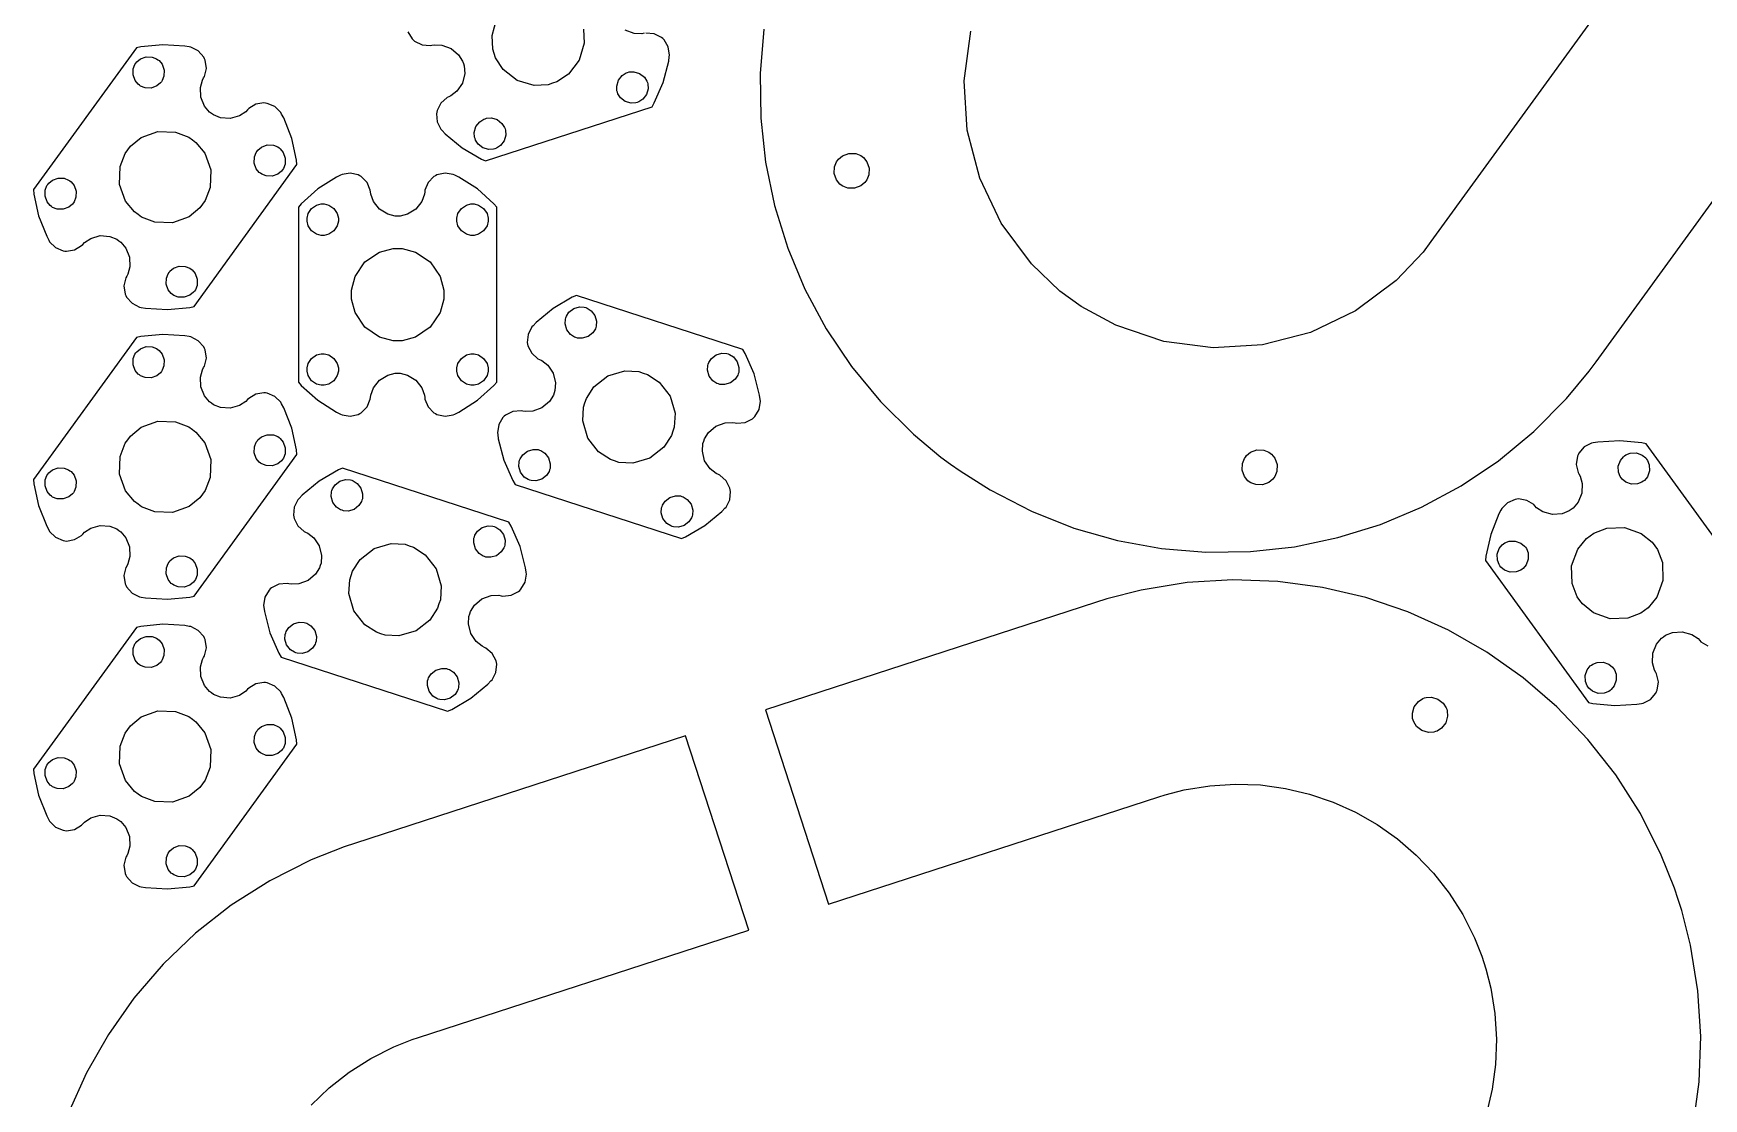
# Model space of a CAD drawing. Extents: x 0 to 47.8, y 0 to 94.9.
# Drawn here: x 0.01 to 9.94, y 12.83 to 19.16 of the extents above; entities that cross this region are included whole.
import ezdxf

# ---------------------------------------------------------------- set-up
doc = ezdxf.new("R2010")
doc.units = 0
doc.layers.get('0').update_dxf_attribs({"linetype": 'CONTINUOUS'})

msp = doc.modelspace()

# ---------------------------------------------------------------- linework, layer by layer
at = {"color": 0}
for points in [[(11.0405, 21.671), (8.31901, 17.9253), (8.27354, 17.8626), (8.11193, 17.6933), (7.87017, 17.5128), (7.60243, 17.385), (7.31728, 17.3114), (7.02333, 17.2933), (6.72917, 17.3321), (6.44353, 17.429), (6.23747, 17.5403), (6.17492, 17.5857), (6.11231, 17.6311), (5.94293, 17.7928), (5.76243, 18.0344), (5.63465, 18.3022), (5.56104, 18.5874), (5.54292, 18.8814), (5.58171, 19.1756)], [(4.35037, 19.1883), (4.32856, 18.924), (4.33219, 18.6597), (4.361, 18.3974), (4.41465, 18.139), (4.49289, 17.8864), (4.59538, 17.6418), (4.72179, 17.4068), (4.87181, 17.1835), (5.04519, 16.9737), (5.24164, 16.7796), (5.40386, 16.644), (5.46078, 16.6026), (5.51764, 16.5614), (5.69656, 16.4489), (5.94194, 16.3222), (6.19499, 16.2221), (6.45372, 16.1483), (6.71631, 16.1008), (6.98068, 16.0789), (7.24501, 16.0826), (7.50732, 16.1114), (7.76568, 16.165), (8.01824, 16.2433), (8.26292, 16.3457), (8.49794, 16.4722), (8.72125, 16.6222), (8.93099, 16.7956), (9.12517, 16.9921), (9.26064, 17.1543), (9.30197, 17.2111), (12.0234, 20.9568)], [(3.2775, 19.1875), (3.28174, 19.1044), (3.25271, 19.0032), (3.18782, 18.9201), (3.11817, 18.8747), (3.09272, 18.8664), (3.09272, 18.8664), (3.06728, 18.8582), (2.98421, 18.8539), (2.88286, 18.8829), (2.79981, 18.9479), (2.75444, 19.0176), (2.74621, 19.0429), (2.7379, 19.0685), (2.73361, 19.1515), (2.76269, 19.2528)], [(3.63932, 19.1635), (3.62489, 19.1604), (3.57949, 19.1625), (3.52496, 19.1822)], [(2.23335, 19.1728), (2.25836, 19.1304), (2.26579, 19.1235), (2.27317, 19.1167), (2.31717, 19.0947), (2.36615, 19.0906), (2.37608, 19.0925), (2.39046, 19.0954), (2.43587, 19.0935), (2.4904, 19.0738), (2.5345, 19.0361), (2.5586, 18.9975), (2.56315, 18.9835), (2.56765, 18.9696), (2.57086, 18.9242), (2.55729, 18.8678), (2.52485, 18.8197), (2.48921, 18.7914), (2.47586, 18.7854), (2.47586, 18.7854), (2.46664, 18.7813), (2.42947, 18.749), (2.40679, 18.7054), (2.40489, 18.6954), (2.40294, 18.6856), (2.40761, 18.6365), (2.43001, 18.5928), (2.43701, 18.5854), (2.45524, 18.5663), (2.55686, 18.4824), (2.67057, 18.416), (2.69488, 18.4054), (3.68554, 18.7272), (3.699, 18.75), (3.7519, 18.8707), (3.78478, 18.9983), (3.78831, 19.0246), (3.78961, 19.0346), (3.78201, 19.0832), (3.757, 19.1256), (3.74962, 19.1324), (3.74219, 19.1393), (3.69824, 19.1612), (3.64919, 19.1654)], [(10.2117, 15.8797), (9.59944, 16.7224), (9.57357, 16.7282), (9.44249, 16.7413), (9.31099, 16.7331), (9.28494, 16.7282), (9.27496, 16.7264), (9.23112, 16.7042), (9.19857, 16.6674), (9.19433, 16.6582), (9.19006, 16.649), (9.18272, 16.6004), (9.1939, 16.5525), (9.19889, 16.5436), (9.20611, 16.531), (9.21832, 16.4871), (9.21631, 16.4292), (9.19412, 16.3756), (9.16493, 16.3407), (9.15306, 16.3321), (9.14117, 16.3235), (9.09901, 16.3064), (9.04118, 16.3018), (8.9854, 16.3179), (8.94749, 16.3431), (8.93761, 16.3539), (8.93078, 16.3614), (8.88867, 16.3868), (8.84017, 16.3949), (8.83018, 16.3936), (8.82015, 16.3924), (8.77501, 16.3728), (8.74029, 16.3379), (8.73551, 16.329), (8.72288, 16.3058), (8.67449, 16.1832), (8.64638, 16.0546), (8.64388, 16.0282), (9.25618, 15.1854), (9.28201, 15.1797), (9.41308, 15.1667), (9.5446, 15.1749), (9.57064, 15.1796), (9.58057, 15.1814), (9.6244, 15.2036), (9.65696, 15.2406), (9.66124, 15.2497), (9.66547, 15.2589), (9.67285, 15.3075), (9.66168, 15.3554), (9.65668, 15.3642), (9.64942, 15.3769), (9.63721, 15.4207), (9.63921, 15.4787), (9.6614, 15.5324), (9.69065, 15.5671), (9.70253, 15.5757), (9.71442, 15.5843), (9.75651, 15.6014), (9.8144, 15.606), (9.87011, 15.59), (9.90804, 15.5649), (9.91797, 15.554), (9.91797, 15.554), (9.92475, 15.5465), (9.96685, 15.5211)], [(9.87885, 12.6652), (9.91471, 12.9296), (9.92458, 13.1985), (9.90761, 13.4701), (9.86285, 13.7427), (9.81119, 13.9476), (9.7895, 14.0144), (9.76774, 14.0814), (9.68907, 14.2775), (9.56506, 14.5243), (9.41917, 14.754), (9.25315, 14.9657), (9.06874, 15.1585), (8.86768, 15.3317), (8.65169, 15.484), (8.42253, 15.6149), (8.18197, 15.7233), (7.93169, 15.8085), (7.67344, 15.8694), (7.40907, 15.9053), (7.14019, 15.9151), (6.8686, 15.8982), (6.59603, 15.8535), (6.39111, 15.8018), (6.32428, 15.78), (4.36035, 15.1418), (4.73579, 13.9864), (6.69976, 14.6244), (6.73703, 14.6367), (6.85146, 14.6654), (7.00358, 14.6904), (7.15517, 14.6999), (7.30524, 14.6944), (7.45285, 14.6743), (7.59694, 14.6404), (7.73665, 14.5929), (7.87093, 14.5324), (7.99886, 14.4593), (8.11942, 14.3742), (8.23161, 14.2775), (8.33458, 14.1699), (8.42725, 14.0518), (8.50868, 13.9236), (8.5779, 13.7858), (8.62181, 13.6763), (8.63396, 13.6389), (8.64606, 13.6017), (8.67492, 13.4872), (8.69987, 13.3351), (8.70936, 13.1835), (8.70383, 13.0334), (8.68381, 12.8858), (8.64985, 12.7418)], [(1.65771, 12.7914), (1.76535, 12.8944), (1.88351, 12.9871), (2.01172, 13.0685), (2.14947, 13.1378), (2.259, 13.1816), (2.29633, 13.1937), (2.29633, 13.1937), (4.26031, 13.8319), (3.88482, 14.9874), (1.9209, 14.3493), (1.854, 14.3276), (1.65782, 14.2489), (1.41103, 14.1249), (1.18132, 13.979), (0.969618, 13.813), (0.776801, 13.6286), (0.603733, 13.4275), (0.451281, 13.2115), (0.320421, 12.9824), (0.211968, 12.7418)]]:
    msp.add_lwpolyline(points, dxfattribs=at)
for points in [[(1.01818, 18.8983), (1.02317, 18.9071), (1.03434, 18.955), (1.02696, 19.0036), (1.02273, 19.0128), (1.01845, 19.0219), (0.985894, 19.0589), (0.942057, 19.0811), (0.932129, 19.0829), (0.906087, 19.0878), (0.774576, 19.0958), (0.6435, 19.0828), (0.617676, 19.0771), (0.005371, 18.2343), (0.007867, 18.2081), (0.03597, 18.0793), (0.084364, 17.9567), (0.097005, 17.9335), (0.10178, 17.9246), (0.136502, 17.8897), (0.18164, 17.8701), (0.191678, 17.8689), (0.20166, 17.8678), (0.250162, 17.8757), (0.292264, 17.9013), (0.2991, 17.9086), (0.308974, 17.9194), (0.346897, 17.9446), (0.402669, 17.9606), (0.460504, 17.9561), (0.502604, 17.939), (0.51454, 17.9304), (0.526367, 17.9218), (0.55561, 17.8869), (0.5778, 17.8333), (0.579807, 17.7754), (0.5676, 17.7317), (0.560385, 17.7188), (0.555393, 17.71), (0.544217, 17.6621), (0.55154, 17.6135), (0.555826, 17.6043), (0.560058, 17.5951), (0.592611, 17.5583), (0.636447, 17.5361), (0.646431, 17.5342), (0.672472, 17.5294), (0.803982, 17.5214), (0.935058, 17.5343), (0.960938, 17.5401), (1.57319, 18.3828), (1.57069, 18.4092), (1.54254, 18.5379), (1.49419, 18.6604), (1.48161, 18.6837), (1.47678, 18.6926), (1.44206, 18.7275), (1.39692, 18.7471), (1.38694, 18.7482), (1.3769, 18.7494), (1.32834, 18.7414), (1.28624, 18.716), (1.27946, 18.7085), (1.26953, 18.6976), (1.23161, 18.6725), (1.17589, 18.6565), (1.118, 18.6611), (1.0759, 18.6781), (1.06402, 18.6867), (1.05208, 18.6954), (1.02289, 18.7301), (1.00071, 18.7838), (0.998699, 18.8418), (1.01091, 18.8856), (1.01818, 18.8983)], [(0.614908, 18.9858), (0.620226, 18.9932), (0.642307, 19.0111), (0.676053, 19.0233), (0.711968, 19.0221), (0.738444, 19.0119), (0.745822, 19.0065), (0.753147, 19.0012), (0.770996, 18.9792), (0.783311, 18.9454), (0.782064, 18.9094), (0.771918, 18.8829), (0.766601, 18.8756), (0.761231, 18.8682), (0.73915, 18.8504), (0.705404, 18.8382), (0.669433, 18.8394), (0.642958, 18.8496), (0.635633, 18.8549), (0.628256, 18.8603), (0.610406, 18.8824), (0.598144, 18.9161), (0.599393, 18.9521), (0.609538, 18.9785), (0.614908, 18.9858)], [(3.59793, 18.7528), (3.58925, 18.75), (3.56093, 18.7486), (3.52642, 18.7585), (3.4981, 18.7806), (3.48258, 18.8043), (3.47982, 18.8131), (3.477, 18.8217), (3.47553, 18.85), (3.4854, 18.8846), (3.5076, 18.9129), (3.53136, 18.9283), (3.54004, 18.9311), (3.54867, 18.934), (3.57699, 18.9354), (3.61154, 18.9256), (3.63981, 18.9033), (3.65533, 18.8796), (3.65815, 18.871), (3.66092, 18.8624), (3.66238, 18.834), (3.6525, 18.7994), (3.63032, 18.7711), (3.60656, 18.7557), (3.59793, 18.7528)], [(0.566786, 18.4703), (0.582519, 18.4918), (0.64719, 18.5442), (0.746257, 18.5801), (0.851617, 18.5765), (0.929308, 18.5468), (0.950956, 18.531), (0.972547, 18.5154), (1.02479, 18.4507), (1.06087, 18.3517), (1.05718, 18.2462), (1.02745, 18.1686), (1.01177, 18.1469), (0.996039, 18.1253), (0.931315, 18.0731), (0.832303, 18.0369), (0.726942, 18.0407), (0.649251, 18.0704), (0.627658, 18.0861), (0.606011, 18.1018), (0.553711, 18.1665), (0.517632, 18.2656), (0.521322, 18.371), (0.551053, 18.4486), (0.566786, 18.4703)], [(2.75071, 18.4775), (2.74203, 18.4747), (2.71371, 18.4733), (2.67914, 18.4832), (2.65082, 18.5053), (2.63536, 18.529), (2.6326, 18.5376), (2.62978, 18.5464), (2.62831, 18.5747), (2.63818, 18.6093), (2.66032, 18.6376), (2.68408, 18.6531), (2.69276, 18.6558), (2.70139, 18.6588), (2.72971, 18.6601), (2.76426, 18.6503), (2.79258, 18.6281), (2.80806, 18.6043), (2.81087, 18.5957), (2.81364, 18.5871), (2.81511, 18.5587), (2.80524, 18.5242), (2.7831, 18.4958), (2.75933, 18.4804), (2.75071, 18.4775)], [(1.33561, 18.4622), (1.34093, 18.4696), (1.36301, 18.4874), (1.39675, 18.4997), (1.43267, 18.4985), (1.45915, 18.4883), (1.46653, 18.4829), (1.47385, 18.4776), (1.49169, 18.4556), (1.50401, 18.4218), (1.50276, 18.3858), (1.49263, 18.3594), (1.48731, 18.3519), (1.48193, 18.3446), (1.45985, 18.3268), (1.42611, 18.3146), (1.39014, 18.3158), (1.36366, 18.326), (1.35634, 18.3312), (1.34896, 18.3367), (1.33111, 18.3587), (1.31885, 18.3925), (1.3201, 18.4283), (1.33024, 18.4549), (1.33561, 18.4622)], [(4.78825, 18.4078), (4.79422, 18.416), (4.81896, 18.436), (4.85678, 18.4497), (4.89703, 18.4483), (4.92665, 18.4369), (4.93494, 18.431), (4.94319, 18.425), (4.96317, 18.4003), (4.97689, 18.3625), (4.97547, 18.3222), (4.96414, 18.2926), (4.95817, 18.2843), (4.95215, 18.2761), (4.92746, 18.2561), (4.88965, 18.2424), (4.84939, 18.2438), (4.81976, 18.2551), (4.81153, 18.2611), (4.80322, 18.2671), (4.78326, 18.2918), (4.76947, 18.3296), (4.77089, 18.3699), (4.78222, 18.3994), (4.78825, 18.4078)], [(0.091309, 18.2651), (0.096625, 18.2725), (0.118652, 18.2904), (0.152453, 18.3026), (0.188368, 18.3014), (0.214844, 18.2912), (0.222222, 18.2858), (0.229546, 18.2806), (0.247396, 18.2585), (0.259657, 18.2247), (0.25841, 18.1887), (0.248264, 18.1622), (0.242947, 18.1549), (0.237576, 18.1475), (0.215494, 18.1297), (0.181749, 18.1175), (0.145833, 18.1188), (0.119358, 18.1289), (0.112033, 18.1342), (0.104655, 18.1396), (0.086806, 18.1617), (0.074544, 18.1954), (0.075792, 18.2314), (0.085938, 18.2578), (0.091309, 18.2651)], [(2.01069, 18.2217), (2.00956, 18.2318), (1.99046, 18.2771), (1.95594, 18.3121), (1.9471, 18.3169), (1.93826, 18.3219), (1.89025, 18.3326), (1.84169, 18.3249), (1.83257, 18.3204), (1.80865, 18.309), (1.69749, 18.2383), (1.59907, 18.1507), (1.5816, 18.1308), (1.5816, 17.0892), (1.59907, 17.0693), (1.69749, 16.9818), (1.80865, 16.911), (1.83257, 16.8996), (1.84169, 16.8953), (1.89025, 16.8875), (1.93826, 16.8982), (1.9471, 16.9031), (1.95594, 16.9081), (1.99046, 16.9429), (2.00956, 16.9883), (2.01069, 16.9983), (2.01232, 17.0129), (2.02815, 17.0556), (2.06386, 17.1013), (2.11333, 17.1317), (2.15744, 17.1426), (2.17215, 17.1426), (2.18679, 17.1426), (2.2309, 17.1317), (2.28039, 17.1013), (2.31608, 17.0556), (2.33197, 17.0129), (2.33365, 16.9983), (2.33475, 16.9883), (2.35385, 16.9429), (2.3884, 16.9081), (2.39725, 16.9031), (2.40608, 16.8982), (2.45404, 16.8875), (2.50261, 16.8953), (2.51178, 16.8996), (2.53564, 16.911), (2.64675, 16.9818), (2.74517, 17.0693), (2.76269, 17.0892), (2.76269, 18.1308), (2.74517, 18.1507), (2.64675, 18.2383), (2.53564, 18.309), (2.51178, 18.3204), (2.50261, 18.3249), (2.45404, 18.3326), (2.40608, 18.3219), (2.39725, 18.3169), (2.3884, 18.3121), (2.35385, 18.2771), (2.33475, 18.2318), (2.33365, 18.2217), (2.33197, 18.2071), (2.31608, 18.1644), (2.28039, 18.1188), (2.2309, 18.0885), (2.18679, 18.0774), (2.17215, 18.0774), (2.15744, 18.0774), (2.11333, 18.0885), (2.06386, 18.1188), (2.02815, 18.1644), (2.01232, 18.2071), (2.01069, 18.2217)], [(1.63297, 18.0554), (1.63297, 18.0646), (1.64031, 18.0919), (1.66043, 18.1218), (1.69021, 18.1418), (1.71756, 18.1492), (1.72672, 18.1492), (1.73583, 18.1492), (1.76318, 18.1418), (1.79303, 18.1218), (1.8131, 18.0919), (1.82047, 18.0646), (1.82047, 18.0554), (1.82047, 18.0464), (1.8131, 18.019), (1.79303, 17.9892), (1.76318, 17.969), (1.73583, 17.9617), (1.72672, 17.9617), (1.71756, 17.9617), (1.69021, 17.969), (1.66043, 17.9892), (1.64031, 18.019), (1.63297, 18.0464), (1.63297, 18.0554)], [(2.52387, 18.0554), (2.52387, 18.0646), (2.53119, 18.0919), (2.55126, 18.1218), (2.58106, 18.1418), (2.6084, 18.1492), (2.61757, 18.1492), (2.62668, 18.1492), (2.65403, 18.1418), (2.68386, 18.1218), (2.70394, 18.0919), (2.71132, 18.0646), (2.71132, 18.0554), (2.71132, 18.0464), (2.70394, 18.019), (2.68386, 17.9892), (2.65403, 17.969), (2.62668, 17.9617), (2.61757, 17.9617), (2.6084, 17.9617), (2.58106, 17.969), (2.55126, 17.9892), (2.53119, 18.019), (2.52387, 18.0464), (2.52387, 18.0554)], [(1.89719, 17.61), (1.89719, 17.6368), (1.91878, 17.7171), (1.97771, 17.8044), (2.06511, 17.8633), (2.14535, 17.885), (2.17215, 17.885), (2.19889, 17.885), (2.27919, 17.8633), (2.3666, 17.8044), (2.42551, 17.7171), (2.44715, 17.6368), (2.44715, 17.61), (2.44715, 17.5833), (2.42551, 17.5029), (2.3666, 17.4156), (2.27919, 17.3567), (2.19889, 17.335), (2.17215, 17.335), (2.14535, 17.335), (2.06511, 17.3567), (1.97771, 17.4156), (1.91878, 17.5029), (1.89719, 17.5833), (1.89719, 17.61)], [(0.812011, 17.7415), (0.817329, 17.7489), (0.83941, 17.7667), (0.873156, 17.779), (0.909071, 17.7778), (0.935547, 17.7676), (0.942925, 17.7622), (0.95025, 17.7569), (0.968099, 17.7349), (0.98036, 17.7011), (0.979113, 17.6651), (0.968967, 17.6386), (0.96365, 17.6312), (0.958279, 17.6239), (0.936199, 17.6061), (0.902453, 17.5939), (0.866536, 17.5951), (0.840061, 17.6053), (0.832736, 17.6106), (0.825358, 17.616), (0.807508, 17.6381), (0.795247, 17.6718), (0.796496, 17.7076), (0.80664, 17.7342), (0.812011, 17.7415)], [(2.91644, 16.9178), (2.90653, 16.9199), (2.85753, 16.9157), (2.81358, 16.8936), (2.80621, 16.8867), (2.79878, 16.8797), (2.77376, 16.8375), (2.76617, 16.7889), (2.76753, 16.7789), (2.771, 16.7526), (2.80387, 16.625), (2.85678, 16.5044), (2.87028, 16.4815), (3.86094, 16.1597), (3.88519, 16.1703), (3.99892, 16.2368), (4.10053, 16.3207), (4.11882, 16.3397), (4.12576, 16.3471), (4.14817, 16.3908), (4.15278, 16.4399), (4.15088, 16.4497), (4.14893, 16.4597), (4.12631, 16.5033), (4.08908, 16.5356), (4.07992, 16.5397), (4.06651, 16.5458), (4.03093, 16.574), (3.99843, 16.6221), (3.98486, 16.6786), (3.98807, 16.7239), (3.99262, 16.7379), (3.99713, 16.7518), (4.02121, 16.7904), (4.06532, 16.8281), (4.1199, 16.8479), (4.16531, 16.8497), (4.17974, 16.8468), (4.18961, 16.8449), (4.23861, 16.849), (4.28256, 16.871), (4.28999, 16.8779), (4.29736, 16.8847), (4.32238, 16.9271), (4.32997, 16.9757), (4.32867, 16.9857), (4.32519, 17.0119), (4.29226, 17.1396), (4.23936, 17.2601), (4.22592, 17.2831), (3.23525, 17.6049), (3.21094, 17.5943), (3.09722, 17.5278), (2.99561, 17.444), (2.97738, 17.4249), (2.97038, 17.4175), (2.94797, 17.3738), (2.94336, 17.3247), (2.94532, 17.3149), (2.94721, 17.3049), (2.96983, 17.2613), (3.00706, 17.229), (3.01628, 17.2249), (3.02962, 17.2188), (3.06521, 17.1906), (3.09771, 17.1425), (3.11128, 17.0861), (3.10807, 17.0407), (3.10357, 17.0268), (3.09901, 17.0128), (3.07493, 16.9742), (3.03076, 16.9365), (2.97624, 16.9167), (2.93083, 16.9149), (2.91644, 16.9178)], [(3.23313, 17.3544), (3.22444, 17.3572), (3.20068, 17.3728), (3.17854, 17.401), (3.16868, 17.4356), (3.17014, 17.4639), (3.17296, 17.4725), (3.17572, 17.4811), (3.19125, 17.505), (3.21957, 17.5271), (3.25407, 17.5369), (3.28239, 17.5356), (3.29107, 17.5328), (3.29969, 17.53), (3.32346, 17.5144), (3.3456, 17.4861), (3.35553, 17.4517), (3.35406, 17.4233), (3.35129, 17.4146), (3.34847, 17.406), (3.33296, 17.3822), (3.30464, 17.36), (3.27007, 17.3501), (3.24175, 17.3517), (3.23313, 17.3544)], [(1.01818, 17.1757), (1.02317, 17.1846), (1.03434, 17.2324), (1.02696, 17.281), (1.02273, 17.2901), (1.01845, 17.2993), (0.985894, 17.3362), (0.942057, 17.3585), (0.932129, 17.3603), (0.906087, 17.3651), (0.774576, 17.3732), (0.6435, 17.3601), (0.617676, 17.3544), (0.005371, 16.5117), (0.007867, 16.4854), (0.03597, 16.3567), (0.084364, 16.2342), (0.097005, 16.2108), (0.10178, 16.2019), (0.136502, 16.1671), (0.18164, 16.1475), (0.191678, 16.1463), (0.20166, 16.1451), (0.250162, 16.1531), (0.292264, 16.1786), (0.2991, 16.186), (0.308974, 16.1968), (0.346897, 16.2219), (0.402669, 16.2381), (0.460504, 16.2335), (0.502604, 16.2165), (0.51454, 16.2078), (0.526421, 16.1992), (0.55561, 16.1643), (0.5778, 16.1107), (0.579807, 16.0528), (0.5676, 16.0089), (0.560385, 15.9961), (0.555393, 15.9874), (0.544217, 15.9394), (0.55154, 15.8908), (0.555826, 15.8817), (0.560058, 15.8725), (0.592611, 15.8357), (0.636447, 15.8135), (0.646431, 15.8115), (0.672472, 15.8068), (0.803982, 15.7986), (0.935058, 15.8118), (0.960938, 15.8175), (1.57319, 16.6601), (1.57069, 16.6865), (1.54254, 16.8153), (1.49419, 16.9378), (1.48161, 16.9611), (1.47678, 16.97), (1.44206, 17.0049), (1.39692, 17.0243), (1.38694, 17.0256), (1.3769, 17.0268), (1.32834, 17.0187), (1.28624, 16.9933), (1.27946, 16.9858), (1.26953, 16.975), (1.23161, 16.9499), (1.17589, 16.9339), (1.118, 16.9385), (1.0759, 16.9554), (1.06402, 16.964), (1.05208, 16.9728), (1.02289, 17.0076), (1.00071, 17.0613), (0.998699, 17.1192), (1.01091, 17.1629), (1.01818, 17.1757)], [(0.614908, 17.2632), (0.620226, 17.2706), (0.642307, 17.2885), (0.676053, 17.3007), (0.711968, 17.2994), (0.738444, 17.2893), (0.745822, 17.284), (0.753147, 17.2786), (0.770996, 17.2565), (0.783311, 17.2228), (0.782064, 17.1868), (0.771918, 17.1604), (0.766601, 17.1531), (0.761231, 17.1456), (0.73915, 17.1278), (0.705404, 17.1156), (0.669433, 17.1168), (0.642958, 17.1269), (0.635633, 17.1322), (0.628256, 17.1376), (0.610406, 17.1597), (0.598144, 17.1935), (0.599393, 17.2294), (0.609538, 17.2558), (0.614908, 17.2632)], [(1.63297, 17.1646), (1.63297, 17.1738), (1.64031, 17.2011), (1.66043, 17.231), (1.69021, 17.251), (1.71756, 17.2583), (1.72672, 17.2583), (1.73583, 17.2583), (1.76318, 17.251), (1.79303, 17.231), (1.8131, 17.2011), (1.82047, 17.1738), (1.82047, 17.1646), (1.82047, 17.1556), (1.8131, 17.1282), (1.79303, 17.0983), (1.76318, 17.0782), (1.73583, 17.0708), (1.72672, 17.0708), (1.71756, 17.0708), (1.69021, 17.0782), (1.66043, 17.0983), (1.64031, 17.1282), (1.63297, 17.1556), (1.63297, 17.1646)], [(2.52387, 17.1646), (2.52387, 17.1738), (2.53119, 17.2011), (2.55126, 17.231), (2.58106, 17.251), (2.6084, 17.2583), (2.61757, 17.2583), (2.62668, 17.2583), (2.65403, 17.251), (2.68386, 17.231), (2.70394, 17.2011), (2.71132, 17.1738), (2.71132, 17.1646), (2.71132, 17.1556), (2.70394, 17.1282), (2.68386, 17.0983), (2.65403, 17.0782), (2.62668, 17.0708), (2.61757, 17.0708), (2.6084, 17.0708), (2.58106, 17.0782), (2.55126, 17.0983), (2.53119, 17.1282), (2.52387, 17.1556), (2.52387, 17.1646)], [(4.0804, 17.0792), (4.07172, 17.0819), (4.04796, 17.0975), (4.02576, 17.1257), (4.0159, 17.1603), (4.01736, 17.1886), (4.02018, 17.1972), (4.02294, 17.2058), (4.03847, 17.2297), (4.06679, 17.2518), (4.10135, 17.2617), (4.12967, 17.2603), (4.13835, 17.2575), (4.14697, 17.2547), (4.17074, 17.2392), (4.19287, 17.2108), (4.20275, 17.1762), (4.20128, 17.1479), (4.19851, 17.1393), (4.19569, 17.1307), (4.18018, 17.1069), (4.15192, 17.0847), (4.11735, 17.0749), (4.08903, 17.0764), (4.0804, 17.0792)], [(3.46311, 16.6208), (3.43761, 16.629), (3.36794, 16.6744), (3.30306, 16.7575), (3.27403, 16.8589), (3.27826, 16.9418), (3.28657, 16.9672), (3.29482, 16.9928), (3.34017, 17.0625), (3.42324, 17.1274), (3.52458, 17.1564), (3.60764, 17.1521), (3.63308, 17.1439), (3.65847, 17.1356), (3.72819, 17.0903), (3.79308, 17.0072), (3.8221, 16.9058), (3.81787, 16.8228), (3.80963, 16.7974), (3.80132, 16.7718), (3.75597, 16.7022), (3.6729, 16.6372), (3.57156, 16.6082), (3.4885, 16.6125), (3.46311, 16.6208)], [(0.566786, 16.7475), (0.582519, 16.7692), (0.64719, 16.8215), (0.746257, 16.8576), (0.851617, 16.8539), (0.929254, 16.8242), (0.950956, 16.8085), (0.972547, 16.7928), (1.02479, 16.7281), (1.06087, 16.629), (1.05718, 16.5236), (1.02745, 16.446), (1.01177, 16.4243), (0.996039, 16.4026), (0.931315, 16.3504), (0.832303, 16.3143), (0.726942, 16.3181), (0.649306, 16.3478), (0.627658, 16.3635), (0.605957, 16.3792), (0.553711, 16.4439), (0.517632, 16.5429), (0.521322, 16.6483), (0.551053, 16.726), (0.566786, 16.7475)], [(1.33561, 16.7396), (1.34093, 16.7469), (1.36301, 16.7649), (1.39675, 16.7771), (1.43267, 16.7758), (1.45915, 16.7657), (1.46653, 16.7603), (1.47385, 16.755), (1.49169, 16.7329), (1.50401, 16.6992), (1.50276, 16.6632), (1.49263, 16.6368), (1.48731, 16.6294), (1.48193, 16.6221), (1.45985, 16.6042), (1.42611, 16.5919), (1.39014, 16.5932), (1.36366, 16.6033), (1.35634, 16.6086), (1.34896, 16.614), (1.33111, 16.6361), (1.31885, 16.6699), (1.3201, 16.7058), (1.33024, 16.7322), (1.33561, 16.7396)], [(2.95785, 16.5072), (2.94917, 16.51), (2.9254, 16.5256), (2.90326, 16.5538), (2.89339, 16.5883), (2.89486, 16.6167), (2.89768, 16.6253), (2.90044, 16.6339), (2.91596, 16.6578), (2.94428, 16.6799), (2.97879, 16.6897), (3.00711, 16.6882), (3.01579, 16.6854), (3.02442, 16.6826), (3.04818, 16.6672), (3.07032, 16.6389), (3.08018, 16.6043), (3.07872, 16.576), (3.07596, 16.5674), (3.07314, 16.5587), (3.05767, 16.535), (3.02935, 16.5128), (2.99479, 16.5029), (2.96647, 16.5044), (2.95785, 16.5072)], [(7.21533, 16.6443), (7.22131, 16.6526), (7.24599, 16.6726), (7.28381, 16.6864), (7.32406, 16.685), (7.35368, 16.6736), (7.36199, 16.6676), (7.37022, 16.6617), (7.39019, 16.6369), (7.40397, 16.599), (7.40256, 16.5589), (7.39117, 16.5293), (7.38519, 16.521), (7.37918, 16.5126), (7.35449, 16.4928), (7.31668, 16.4789), (7.27642, 16.4804), (7.24681, 16.4917), (7.23856, 16.4976), (7.23025, 16.5038), (7.21029, 16.5285), (7.19656, 16.5663), (7.19797, 16.6065), (7.20931, 16.6361), (7.21533, 16.6443)], [(9.60215, 16.6312), (9.60747, 16.6239), (9.61762, 16.5974), (9.61888, 16.5614), (9.60661, 16.5276), (9.58882, 16.5056), (9.58143, 16.5003), (9.57406, 16.4949), (9.54758, 16.4847), (9.51167, 16.4835), (9.47792, 16.4958), (9.45583, 16.5136), (9.45053, 16.521), (9.44515, 16.5283), (9.435, 16.5549), (9.43375, 16.5908), (9.44601, 16.6244), (9.46386, 16.6465), (9.47125, 16.6519), (9.47857, 16.6572), (9.50504, 16.6674), (9.54096, 16.6686), (9.57471, 16.6564), (9.59679, 16.6386), (9.60215, 16.6312)], [(0.091309, 16.5425), (0.096625, 16.5499), (0.118652, 16.5678), (0.152453, 16.58), (0.188368, 16.5788), (0.214844, 16.5686), (0.222222, 16.5632), (0.229546, 16.5579), (0.247396, 16.5358), (0.259657, 16.5021), (0.25841, 16.4661), (0.248264, 16.4397), (0.242947, 16.4324), (0.237576, 16.4249), (0.215494, 16.4071), (0.181749, 16.3949), (0.145833, 16.3961), (0.119358, 16.4063), (0.112033, 16.4115), (0.104655, 16.4169), (0.086806, 16.439), (0.074544, 16.4728), (0.075792, 16.5088), (0.085938, 16.5351), (0.091309, 16.5425)], [(1.52496, 15.891), (1.51503, 15.8931), (1.46604, 15.8889), (1.4221, 15.8668), (1.41471, 15.8599), (1.40728, 15.8531), (1.38227, 15.8107), (1.37468, 15.7621), (1.37603, 15.7521), (1.3795, 15.7258), (1.41238, 15.5982), (1.46528, 15.4776), (1.47879, 15.4549), (2.46946, 15.1329), (2.49371, 15.1435), (2.60742, 15.21), (2.70904, 15.2939), (2.72732, 15.3131), (2.73426, 15.3203), (2.75667, 15.364), (2.76129, 15.4131), (2.75939, 15.4229), (2.75743, 15.4329), (2.73481, 15.4765), (2.6976, 15.5088), (2.68842, 15.5129), (2.67503, 15.519), (2.63943, 15.5474), (2.60693, 15.5954), (2.59338, 15.6518), (2.59657, 15.6971), (2.60113, 15.7111), (2.60562, 15.725), (2.62972, 15.7636), (2.67383, 15.8012), (2.7284, 15.8211), (2.77382, 15.8229), (2.78825, 15.82), (2.79812, 15.8181), (2.84711, 15.8222), (2.89106, 15.8442), (2.89849, 15.8511), (2.90588, 15.8581), (2.93087, 15.9003), (2.93847, 15.9489), (2.93718, 15.9589), (2.93371, 15.9851), (2.90076, 16.1128), (2.84787, 16.2333), (2.83442, 16.2562), (1.84375, 16.5781), (1.81944, 16.5676), (1.70574, 16.5011), (1.60411, 16.4172), (1.58589, 16.3981), (1.57889, 16.3907), (1.55647, 16.3469), (1.55186, 16.2979), (1.55382, 16.2881), (1.55572, 16.2781), (1.57835, 16.2344), (1.61556, 16.2022), (1.62478, 16.1981), (1.63813, 16.1919), (1.67372, 16.1638), (1.70622, 16.1157), (1.71978, 16.0593), (1.71658, 16.0139), (1.71208, 16), (1.70751, 15.986), (1.68343, 15.9474), (1.63926, 15.9097), (1.58475, 15.89), (1.53933, 15.8881), (1.52496, 15.891)], [(1.84164, 16.3276), (1.83296, 16.3304), (1.80919, 16.346), (1.78706, 16.3743), (1.77718, 16.4088), (1.77865, 16.4371), (1.78147, 16.4457), (1.78429, 16.4544), (1.79975, 16.4782), (1.82807, 16.5003), (1.86257, 16.5101), (1.8909, 16.5088), (1.89958, 16.506), (1.90821, 16.5032), (1.93197, 16.4876), (1.9541, 16.4593), (1.96403, 16.4249), (1.96257, 16.3965), (1.95979, 16.3878), (1.95697, 16.3792), (1.94146, 16.3554), (1.91314, 16.3333), (1.87858, 16.3233), (1.85026, 16.3249), (1.84164, 16.3276)], [(3.80512, 16.2319), (3.79644, 16.2347), (3.77268, 16.2501), (3.75049, 16.2785), (3.74061, 16.3131), (3.74208, 16.3414), (3.7449, 16.35), (3.74767, 16.3586), (3.76318, 16.3825), (3.7915, 16.4046), (3.82601, 16.4144), (3.85433, 16.4129), (3.86301, 16.4101), (3.87164, 16.4074), (3.8954, 16.3919), (3.91758, 16.3636), (3.92746, 16.329), (3.926, 16.3007), (3.92324, 16.2921), (3.92042, 16.2835), (3.90489, 16.2597), (3.87663, 16.2375), (3.84207, 16.2276), (3.81375, 16.2292), (3.80512, 16.2319)], [(2.68892, 16.0524), (2.68024, 16.0551), (2.65647, 16.0707), (2.63433, 16.099), (2.6244, 16.1335), (2.62588, 16.1618), (2.62869, 16.1704), (2.63151, 16.1792), (2.64697, 16.2029), (2.67529, 16.225), (2.70985, 16.2349), (2.73817, 16.2335), (2.74685, 16.2307), (2.75549, 16.2279), (2.77924, 16.2124), (2.80138, 16.184), (2.81125, 16.1496), (2.80985, 16.1212), (2.80701, 16.1125), (2.80419, 16.1039), (2.78868, 16.0801), (2.76042, 16.0579), (2.72586, 16.0481), (2.69754, 16.0496), (2.68892, 16.0524)], [(9.65028, 16.1156), (9.66596, 16.0939), (9.69569, 16.0163), (9.69937, 15.911), (9.66331, 15.8118), (9.61106, 15.7472), (9.58942, 15.7314), (9.56776, 15.7158), (9.49013, 15.686), (9.38476, 15.6824), (9.28569, 15.7183), (9.22097, 15.7706), (9.20529, 15.7922), (9.18956, 15.814), (9.15983, 15.8917), (9.15614, 15.9969), (9.19222, 16.096), (9.24451, 16.1607), (9.26617, 16.1764), (9.28782, 16.1921), (9.36546, 16.2218), (9.47081, 16.2256), (9.56982, 16.1894), (9.63456, 16.1372), (9.65028, 16.1156)], [(2.07161, 15.594), (2.04611, 15.6022), (1.97646, 15.6476), (1.91157, 15.7307), (1.88254, 15.8321), (1.88678, 15.915), (1.89507, 15.9404), (1.90332, 15.966), (1.94868, 16.0357), (2.03174, 16.1006), (2.13308, 16.1296), (2.21615, 16.1253), (2.2416, 16.1171), (2.26699, 16.1087), (2.33669, 16.0635), (2.40158, 15.9804), (2.43061, 15.879), (2.42638, 15.796), (2.41812, 15.7706), (2.40983, 15.745), (2.36447, 15.6754), (2.28142, 15.6106), (2.18007, 15.5815), (2.097, 15.5857), (2.07161, 15.594)], [(8.88146, 16.1075), (8.88678, 16.1001), (8.89692, 16.0738), (8.89817, 16.0378), (8.8859, 16.004), (8.86811, 15.9819), (8.86074, 15.9767), (8.85335, 15.9713), (8.82687, 15.9611), (8.79096, 15.9599), (8.75717, 15.9722), (8.73514, 15.99), (8.72982, 15.9974), (8.72444, 16.0047), (8.71431, 16.0313), (8.71306, 16.0671), (8.72532, 16.101), (8.74317, 16.1229), (8.75054, 16.1282), (8.75786, 16.1336), (8.78435, 16.1437), (8.82026, 16.145), (8.854, 16.1328), (8.87608, 16.1149), (8.88146, 16.1075)], [(0.812011, 16.0189), (0.817329, 16.0263), (0.83941, 16.0442), (0.873156, 16.0564), (0.909071, 16.0551), (0.935547, 16.045), (0.942925, 16.0396), (0.95025, 16.0343), (0.968099, 16.0122), (0.98036, 15.9785), (0.979113, 15.9425), (0.968967, 15.9161), (0.96365, 15.9088), (0.958279, 15.9013), (0.936199, 15.8835), (0.902453, 15.8712), (0.866536, 15.8725), (0.840061, 15.8826), (0.832736, 15.8879), (0.825358, 15.8933), (0.807508, 15.9154), (0.795247, 15.9492), (0.796496, 15.9851), (0.80664, 16.0115), (0.812011, 16.0189)], [(0.560385, 14.2736), (0.555393, 14.2647), (0.544217, 14.2169), (0.55154, 14.1682), (0.555826, 14.159), (0.560058, 14.15), (0.592611, 14.1131), (0.636447, 14.0908), (0.646431, 14.089), (0.672472, 14.0842), (0.803982, 14.0761), (0.935058, 14.089), (0.960938, 14.0949), (1.57319, 14.9375), (1.57069, 14.9639), (1.54254, 15.0926), (1.49419, 15.2151), (1.48161, 15.2385), (1.47678, 15.2474), (1.44206, 15.2822), (1.39692, 15.3018), (1.38694, 15.3029), (1.3769, 15.3042), (1.32834, 15.2961), (1.28624, 15.2707), (1.27946, 15.2632), (1.26953, 15.2525), (1.23161, 15.2274), (1.17589, 15.2112), (1.118, 15.2158), (1.0759, 15.2329), (1.06402, 15.2415), (1.05214, 15.2501), (1.02289, 15.285), (1.00071, 15.3386), (0.998699, 15.3965), (1.01091, 15.4403), (1.01818, 15.4531), (1.02317, 15.4618), (1.03434, 15.5097), (1.02696, 15.5585), (1.02273, 15.5675), (1.01845, 15.5767), (0.985894, 15.6136), (0.942057, 15.6358), (0.932129, 15.6376), (0.906087, 15.6425), (0.774576, 15.6506), (0.6435, 15.6376), (0.617676, 15.6318), (0.005371, 14.789), (0.007867, 14.7628), (0.03597, 14.634), (0.084364, 14.5115), (0.097005, 14.4882), (0.10178, 14.4793), (0.136502, 14.4444), (0.18164, 14.4249), (0.191678, 14.4236), (0.20166, 14.4225), (0.250162, 14.4306), (0.292264, 14.456), (0.2991, 14.4633), (0.308974, 14.4742), (0.346897, 14.4993), (0.402669, 14.5154), (0.460504, 14.5108), (0.502604, 14.4938), (0.51454, 14.4851), (0.526421, 14.4765), (0.55561, 14.4417), (0.5778, 14.3882), (0.579807, 14.3301), (0.5676, 14.2864), (0.560385, 14.2736)], [(1.56635, 15.4804), (1.55767, 15.4832), (1.5339, 15.4988), (1.51178, 15.5269), (1.5019, 15.5615), (1.50336, 15.5899), (1.50618, 15.5985), (1.50896, 15.6071), (1.52447, 15.631), (1.55279, 15.6531), (1.58729, 15.6629), (1.61561, 15.6615), (1.62429, 15.6588), (1.63292, 15.656), (1.65668, 15.6404), (1.67882, 15.6121), (1.68869, 15.5775), (1.68722, 15.5492), (1.68446, 15.5406), (1.68164, 15.5319), (1.66618, 15.5082), (1.63786, 15.486), (1.60331, 15.4761), (1.57497, 15.4776), (1.56635, 15.4804)], [(0.766601, 15.4304), (0.761231, 15.4231), (0.73915, 15.4053), (0.705404, 15.3929), (0.669433, 15.3942), (0.642958, 15.4043), (0.635633, 15.4097), (0.628256, 15.415), (0.610406, 15.4371), (0.598144, 15.4708), (0.599393, 15.5068), (0.609538, 15.5332), (0.614908, 15.5406), (0.620226, 15.5479), (0.642307, 15.5658), (0.676053, 15.5781), (0.711968, 15.5768), (0.738444, 15.5667), (0.745822, 15.5613), (0.753147, 15.556), (0.770996, 15.5339), (0.783311, 15.5001), (0.782064, 15.4643), (0.771918, 15.4378), (0.766601, 15.4304)], [(9.40511, 15.3868), (9.41043, 15.3794), (9.42057, 15.3531), (9.42182, 15.3171), (9.4095, 15.2833), (9.39171, 15.2613), (9.38433, 15.256), (9.37696, 15.2506), (9.35047, 15.2404), (9.31456, 15.2392), (9.28082, 15.2515), (9.25874, 15.2693), (9.25342, 15.2767), (9.24804, 15.284), (9.2379, 15.3106), (9.23665, 15.3464), (9.24892, 15.3801), (9.26676, 15.4022), (9.27414, 15.4075), (9.28147, 15.4129), (9.30794, 15.4231), (9.34392, 15.4243), (9.37765, 15.4121), (9.39974, 15.3942), (9.40511, 15.3868)], [(2.41363, 15.2051), (2.40494, 15.2079), (2.38118, 15.2235), (2.359, 15.2517), (2.34912, 15.2862), (2.35058, 15.3146), (2.3534, 15.3232), (2.35618, 15.3318), (2.37169, 15.3557), (2.40001, 15.3778), (2.43457, 15.3876), (2.46289, 15.3861), (2.47157, 15.3833), (2.48019, 15.3806), (2.50396, 15.3651), (2.5261, 15.3368), (2.53597, 15.3022), (2.5345, 15.2739), (2.53174, 15.2653), (2.52892, 15.2567), (2.5134, 15.2329), (2.48514, 15.2107), (2.45057, 15.2008), (2.42225, 15.2024), (2.41363, 15.2051)], [(8.28065, 15.2118), (8.29036, 15.2149), (8.32206, 15.2165), (8.36074, 15.2054), (8.39247, 15.1807), (8.40978, 15.154), (8.41297, 15.1443), (8.41613, 15.1347), (8.41769, 15.1029), (8.40662, 15.0643), (8.38183, 15.0325), (8.35525, 15.0151), (8.34554, 15.0121), (8.33583, 15.0089), (8.3041, 15.0072), (8.2654, 15.0183), (8.23367, 15.0432), (8.21636, 15.0697), (8.21322, 15.0794), (8.21007, 15.0892), (8.20839, 15.1208), (8.21951, 15.1596), (8.24431, 15.1913), (8.27094, 15.2086), (8.28065, 15.2118)], [(1.01177, 14.7017), (0.996039, 14.68), (0.931315, 14.6278), (0.832303, 14.5917), (0.726942, 14.5954), (0.649251, 14.6251), (0.627658, 14.6408), (0.606011, 14.6565), (0.553711, 14.7213), (0.517632, 14.8203), (0.521322, 14.9257), (0.551053, 15.0033), (0.566786, 15.025), (0.582519, 15.0467), (0.64719, 15.0989), (0.746257, 15.135), (0.851617, 15.1312), (0.929308, 15.1015), (0.950956, 15.0858), (0.972547, 15.0701), (1.02479, 15.0054), (1.06087, 14.9064), (1.05718, 14.801), (1.02745, 14.7233), (1.01177, 14.7017)], [(1.48731, 14.9068), (1.48193, 14.8993), (1.45985, 14.8815), (1.42611, 14.8693), (1.39014, 14.8706), (1.36366, 14.8807), (1.35634, 14.886), (1.34896, 14.8914), (1.33111, 14.9135), (1.31885, 14.9472), (1.3201, 14.9832), (1.33024, 15.0097), (1.33561, 15.0169), (1.34093, 15.0243), (1.36301, 15.0422), (1.39675, 15.0544), (1.43267, 15.0532), (1.45915, 15.0431), (1.46653, 15.0376), (1.47385, 15.0324), (1.49169, 15.0103), (1.50401, 14.9765), (1.50276, 14.9406), (1.49263, 14.9142), (1.48731, 14.9068)], [(0.242947, 14.7097), (0.237576, 14.7024), (0.215494, 14.6846), (0.181749, 14.6722), (0.145833, 14.6735), (0.119358, 14.6836), (0.112033, 14.6889), (0.104655, 14.6943), (0.086806, 14.7164), (0.074544, 14.7501), (0.075792, 14.7861), (0.085938, 14.8125), (0.091309, 14.8199), (0.096625, 14.8272), (0.118652, 14.8451), (0.152453, 14.8574), (0.188368, 14.8561), (0.214844, 14.846), (0.222222, 14.8406), (0.229546, 14.8353), (0.247396, 14.8132), (0.259657, 14.7794), (0.25841, 14.7436), (0.248264, 14.7171), (0.242947, 14.7097)], [(0.96365, 14.186), (0.958279, 14.1786), (0.936199, 14.1608), (0.902453, 14.1486), (0.866536, 14.1499), (0.840061, 14.16), (0.832736, 14.1653), (0.825358, 14.1707), (0.807508, 14.1928), (0.795247, 14.2265), (0.796496, 14.2624), (0.80664, 14.2889), (0.812011, 14.2962), (0.817329, 14.3036), (0.83941, 14.3214), (0.873156, 14.3338), (0.909071, 14.3325), (0.935547, 14.3224), (0.942925, 14.3169), (0.95025, 14.3117), (0.968099, 14.2896), (0.98036, 14.2558), (0.979113, 14.2199), (0.968967, 14.1935), (0.96365, 14.186)]]:
    msp.add_lwpolyline(points, close=True, dxfattribs=at)

doc.saveas('drawing.dxf')
